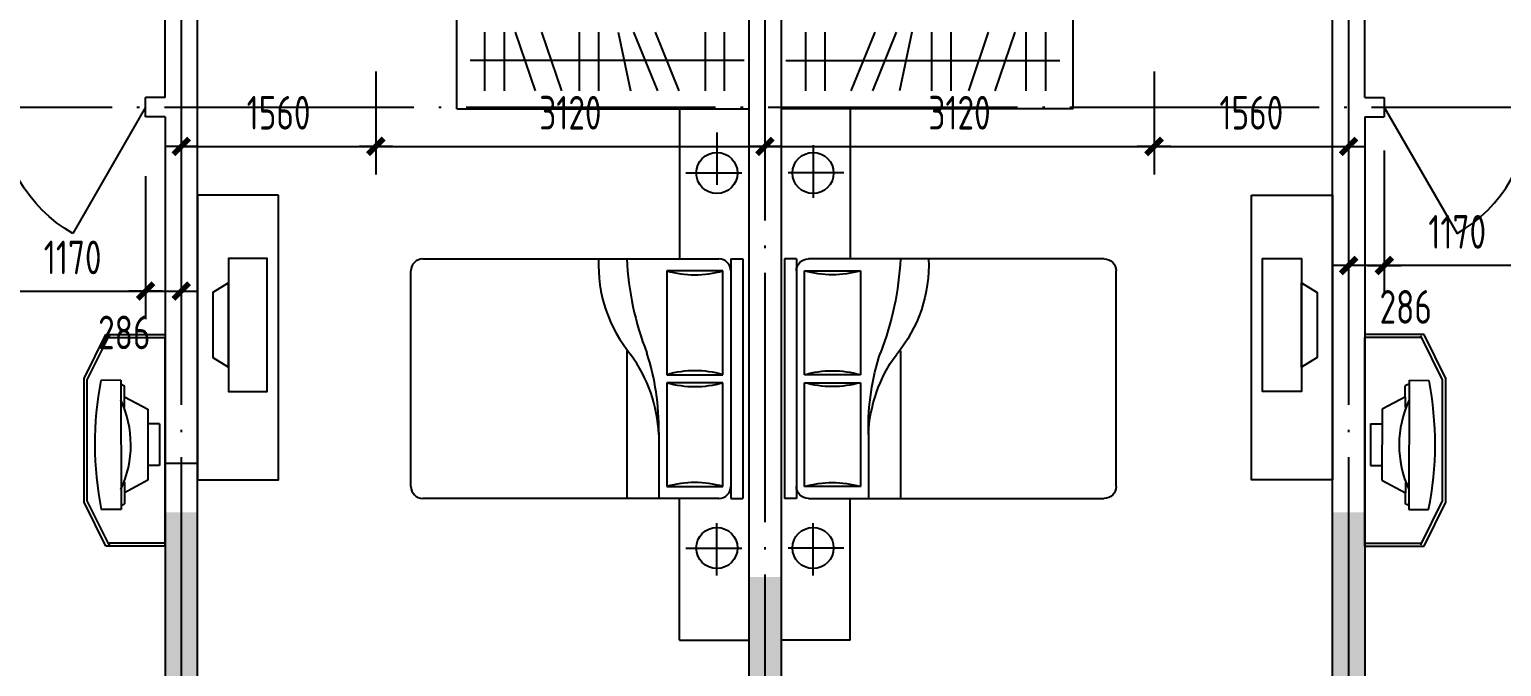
# Model space of a CAD drawing. Extents: x -726032 to 135930, y -151624 to 587044.
# Drawn here: x -609762 to -597958, y 550940 to 556054 of the extents above; entities that cross this region are included whole.
import ezdxf
from ezdxf.enums import TextEntityAlignment as Align

# ---------------------------------------------------------------- set-up
doc = ezdxf.new("R2010")
doc.units = 0
doc.header["$LTSCALE"] = 1000
doc.header["$MEASUREMENT"] = 0
doc.linetypes.add('DOTE', pattern=[2.42, 2, -0.2, 0.02, -0.2])
doc.layers.get('0').update_dxf_attribs({"linetype": 'CONTINUOUS'})
doc.layers.get('DEFPOINTS').update_dxf_attribs({"color": 1, "linetype": 'CONTINUOUS'})
for name, color, linetype in [('COLUMN', 170, 'CONTINUOUS'), ('DOTE', 8, 'DOTE'), ('PUB_DIM', 245, 'CONTINUOUS'), ('WALL', 255, 'CONTINUOUS'), ('WINDOW', 155, 'CONTINUOUS'), ('WINDOW_TEXT', 7, 'CONTINUOUS'), ('家具', 252, 'CONTINUOUS')]:
    doc.layers.add(name, color=color, linetype=linetype)
doc.styles.add('ATT', font='TXT')
doc.styles.add('DIM_FONT', font='isocp.shx', dxfattribs={"width": 0.8})
doc.styles.add('SIMPLEX', font='SIMPLEX.SHX')
doc.dimstyles.new('DIMA', dxfattribs={"dimtxt": 300, "dimasz": 1, "dimexe": 250, "dimexo": 300, "dimgap": 150, "dimtad": 1, "dimdec": 0, "dimzin": 0, "dimdsep": 46, "dimtxsty": 'DIM_FONT', "dimcen": 0.09, "dimse1": 1, "dimclrt": 142, "dimadec": 0, "dimazin": 0, "dimtfac": 1, "dimtdec": 0, "dimtix": 1, "dimtmove": 2, "dimatfit": 3, "dimfxl": 1, "dimtolj": 1, "dimtzin": 0, "dimarcsym": 0})
doc.dimstyles.new('DIMB', dxfattribs={"dimtxt": 300, "dimasz": 1, "dimexe": 250, "dimexo": 300, "dimgap": 150, "dimtad": 1, "dimdec": 0, "dimzin": 0, "dimdsep": 46, "dimtxsty": 'DIM_FONT', "dimcen": 0.09, "dimse2": 1, "dimclrt": 142, "dimadec": 0, "dimazin": 0, "dimtfac": 1, "dimtdec": 0, "dimtix": 1, "dimtmove": 2, "dimatfit": 3, "dimfxl": 1, "dimtolj": 1, "dimtzin": 0, "dimarcsym": 0})
doc.dimstyles.new('DIMN', dxfattribs={"dimtxt": 300, "dimasz": 1, "dimexe": 250, "dimexo": 300, "dimgap": 150, "dimtad": 1, "dimdec": 0, "dimzin": 0, "dimdsep": 46, "dimtxsty": 'DIM_FONT', "dimcen": 0.09, "dimclrt": 142, "dimadec": 0, "dimazin": 0, "dimtfac": 1, "dimtdec": 0, "dimtix": 1, "dimtmove": 2, "dimatfit": 3, "dimfxl": 1, "dimtolj": 1, "dimtzin": 0, "dimarcsym": 0})

# ---------------------------------------------------------------- blocks, each defined once
blk = doc.blocks.new('_DIMX')
blk.add_line((-150, 0), (150, 0))
at = {"const_width": 50}
blk.add_lwpolyline([(-70, -70), (70, 70)], dxfattribs=at)
blk = doc.blocks.new('*D3633')
at = {"layer": 'DEFPOINTS', "color": 0, "transparency": 16777216}
for p in [(-606984, 555986), (-603864, 555986), (-603864, 555115)]:
    blk.add_point(p, dxfattribs=at)
at = {"layer": 'PUB_DIM', "color": 0, "lineweight": -2, "transparency": 16777216}
for p, q in [((-606984, 555716), (-606984, 554890)), ((-606983, 555115), (-603865, 555115))]:
    blk.add_line(p, q, dxfattribs=at)
at = {"layer": 'PUB_DIM', "color": 0, "lineweight": -2, "transparency": 16777216, "xscale": 0.9, "yscale": 0.9, "zscale": 0.9, "rotation": 180}
blk.add_blockref('_DIMX', (-606984, 555115), dxfattribs=at)
at = {"layer": 'PUB_DIM', "color": 0, "lineweight": -2, "transparency": 16777216, "xscale": 0.9, "yscale": 0.9, "zscale": 0.9}
blk.add_blockref('_DIMX', (-603864, 555115), dxfattribs=at)
at = {"layer": 'PUB_DIM', "color": 142, "transparency": 16777216, "insert": (-605424, 555385), "char_height": 270, "attachment_point": 5, "style": 'DIM_FONT'}
blk.add_mtext('\\A1;3120', dxfattribs=at)
blk = doc.blocks.new('12PBED04')
at = {"color": 0, "linetype": 'ByBlock'}
for p, q in [((0, 0), (0, 60)), ((3, 60), (0, 60)), ((3, 0), (3, 60)), ((6, 60), (80, 60)), ((21, 43.5), (21, 60)), ((29, 23), (29, 60)), ((5, 57), (5, 31)), ((19, 57), (5, 57)), ((19, 31), (19, 57)), ((83, 57), (83, 3)), ((5, 31), (19, 31)), ((19, 29), (5, 29)), ((5, 29), (5, 3)), ((19, 3), (19, 29)), ((3, 0), (0, 0)), ((5, 3), (19, 3)), ((80, 0), (6, 0))]:
    blk.add_line(p, q, dxfattribs=at)
for centre, radius, start, end in [((6, 57), 3, 90, 180), ((80, 57), 3, 0, 90), ((12, 81), 25, 253.739795, 286.260205), ((83.75, 42.6875), 62.75526, 179.258164, 197.803367), ((57.725806, 45.629032), 36.761918, 182.539782, 216.040311), ((12, 7), 25, 73.739795, 106.260205), ((12, 53), 25, 253.739795, 286.260205), ((-44.51087, -3.358696), 73.587559, 2.616012, 21.406944), ((0.75, 1.5), 35.338541, 357.56726, 39.546081), ((12, -21), 25, 73.739795, 106.260205), ((6, 3), 3, 180, 270), ((80, 3), 3, 270, 0)]:
    blk.add_arc(centre, radius, start, end, dxfattribs=at)
at = {"color": 0, "linetype": 'ByBlock', "style": 'ATT'}
for tag, flags, p in [('ITEM', 3, (50, 35)), ('ROOM_NUMBER', 1, (50, 20.5))]:
    blk.add_attdef(tag, text='', height=6, dxfattribs=dict(at, flags=flags)).set_placement(p, align=Align.CENTER)
blk = doc.blocks.new('*D727')
at = {"layer": 'DEFPOINTS', "color": 0, "transparency": 16777216}
for p in [(-608544, 555986), (-606984, 555986), (-606984, 555115)]:
    blk.add_point(p, dxfattribs=at)
at = {"layer": 'PUB_DIM', "color": 0, "lineweight": -2, "transparency": 16777216}
for p, q in [((-608544, 555716), (-608544, 554890)), ((-606984, 555716), (-606984, 554890)), ((-608543, 555115), (-606985, 555115))]:
    blk.add_line(p, q, dxfattribs=at)
at = {"layer": 'PUB_DIM', "color": 0, "lineweight": -2, "transparency": 16777216, "xscale": 0.9, "yscale": 0.9, "zscale": 0.9, "rotation": 180}
blk.add_blockref('_DIMX', (-608544, 555115), dxfattribs=at)
at = {"layer": 'PUB_DIM', "color": 0, "lineweight": -2, "transparency": 16777216, "xscale": 0.9, "yscale": 0.9, "zscale": 0.9}
blk.add_blockref('_DIMX', (-606984, 555115), dxfattribs=at)
at = {"layer": 'PUB_DIM', "color": 142, "transparency": 16777216, "insert": (-607764, 555385), "char_height": 270, "attachment_point": 5, "style": 'DIM_FONT'}
blk.add_mtext('\\A1;1560', dxfattribs=at)
blk = doc.blocks.new('*D1938')
at = {"layer": 'DEFPOINTS', "color": 0, "transparency": 16777216}
for p in [(-608830, 555147), (-608544, 555147), (-608544, 553954)]:
    blk.add_point(p, dxfattribs=at)
at = {"layer": 'PUB_DIM', "color": 0, "lineweight": -2, "transparency": 16777216}
for p, q in [((-608544, 554877), (-608544, 553729)), ((-608829, 553954), (-608545, 553954))]:
    blk.add_line(p, q, dxfattribs=at)
at = {"layer": 'PUB_DIM', "color": 0, "lineweight": -2, "transparency": 16777216, "xscale": 0.9, "yscale": 0.9, "zscale": 0.9, "rotation": 180}
blk.add_blockref('_DIMX', (-608830, 553954), dxfattribs=at)
at = {"layer": 'PUB_DIM', "color": 0, "lineweight": -2, "transparency": 16777216, "xscale": 0.9, "yscale": 0.9, "zscale": 0.9}
blk.add_blockref('_DIMX', (-608544, 553954), dxfattribs=at)
at = {"layer": 'PUB_DIM', "color": 142, "transparency": 16777216, "insert": (-609001, 553622), "char_height": 270, "attachment_point": 5, "style": 'DIM_FONT'}
blk.add_mtext('\\A1;286', dxfattribs=at)
blk = doc.blocks.new('*D1939')
at = {"layer": 'DEFPOINTS', "color": 0, "transparency": 16777216}
for p in [(-610000, 555147), (-608830, 555147), (-608830, 553954)]:
    blk.add_point(p, dxfattribs=at)
at = {"layer": 'PUB_DIM', "color": 0, "lineweight": -2, "transparency": 16777216}
for p, q in [((-608830, 554877), (-608830, 553729)), ((-609999, 553954), (-608831, 553954))]:
    blk.add_line(p, q, dxfattribs=at)
at = {"layer": 'PUB_DIM', "color": 0, "lineweight": -2, "transparency": 16777216, "xscale": 0.9, "yscale": 0.9, "zscale": 0.9, "rotation": 180}
blk.add_blockref('_DIMX', (-610000, 553954), dxfattribs=at)
at = {"layer": 'PUB_DIM', "color": 0, "lineweight": -2, "transparency": 16777216, "xscale": 0.9, "yscale": 0.9, "zscale": 0.9}
blk.add_blockref('_DIMX', (-608830, 553954), dxfattribs=at)
at = {"layer": 'PUB_DIM', "color": 142, "transparency": 16777216, "insert": (-609415, 554224), "char_height": 270, "attachment_point": 5, "style": 'DIM_FONT'}
blk.add_mtext('\\A1;1170', dxfattribs=at)
blk = doc.blocks.new('_DBLK')
blk.add_line((-0.5, 0), (0, -0.866))
blk.add_arc((-0.5, 0), 1, 300, 0)
at = {"layer": 'WINDOW_TEXT', "style": 'SIMPLEX', "flags": 9}
blk.add_attdef('A', text='', height=1, dxfattribs=at).set_placement((0, 1.5), align=Align.MIDDLE)
blk = doc.blocks.new('*D778')
at = {"layer": 'DEFPOINTS', "color": 0, "transparency": 16777216}
for p in [(-600744, 555986), (-599184, 555986), (-599184, 555115)]:
    blk.add_point(p, dxfattribs=at)
at = {"layer": 'PUB_DIM', "color": 0, "lineweight": -2, "transparency": 16777216}
for p, q in [((-600744, 555716), (-600744, 554890)), ((-599184, 555716), (-599184, 554890)), ((-600743, 555115), (-599185, 555115))]:
    blk.add_line(p, q, dxfattribs=at)
at = {"layer": 'PUB_DIM', "color": 0, "lineweight": -2, "transparency": 16777216, "xscale": 0.9, "yscale": 0.9, "zscale": 0.9, "rotation": 180}
blk.add_blockref('_DIMX', (-600744, 555115), dxfattribs=at)
at = {"layer": 'PUB_DIM', "color": 0, "lineweight": -2, "transparency": 16777216, "xscale": 0.9, "yscale": 0.9, "zscale": 0.9}
blk.add_blockref('_DIMX', (-599184, 555115), dxfattribs=at)
at = {"layer": 'PUB_DIM', "color": 142, "transparency": 16777216, "insert": (-599964, 555385), "char_height": 270, "attachment_point": 5, "style": 'DIM_FONT'}
blk.add_mtext('\\A1;1560', dxfattribs=at)
blk = doc.blocks.new('*D1976')
at = {"layer": 'DEFPOINTS', "color": 0, "transparency": 16777216}
for p in [(-599184, 555351), (-598898, 555351), (-599184, 554159)]:
    blk.add_point(p, dxfattribs=at)
at = {"layer": 'PUB_DIM', "color": 0, "lineweight": -2, "transparency": 16777216}
for p, q in [((-599184, 555081), (-599184, 553934)), ((-598899, 554159), (-599183, 554159))]:
    blk.add_line(p, q, dxfattribs=at)
at = {"layer": 'PUB_DIM', "color": 0, "lineweight": -2, "transparency": 16777216, "xscale": 0.9, "yscale": 0.9, "zscale": 0.9, "rotation": 180}
blk.add_blockref('_DIMX', (-599184, 554159), dxfattribs=at)
at = {"layer": 'PUB_DIM', "color": 0, "lineweight": -2, "transparency": 16777216, "xscale": 0.9, "yscale": 0.9, "zscale": 0.9}
blk.add_blockref('_DIMX', (-598898, 554159), dxfattribs=at)
at = {"layer": 'PUB_DIM', "color": 142, "transparency": 16777216, "insert": (-598726, 553827), "char_height": 270, "attachment_point": 5, "style": 'DIM_FONT'}
blk.add_mtext('\\A1;286', dxfattribs=at)
blk = doc.blocks.new('*D1982')
at = {"layer": 'DEFPOINTS', "color": 0, "transparency": 16777216}
for p in [(-598898, 555351), (-597728, 555351), (-598898, 554159)]:
    blk.add_point(p, dxfattribs=at)
at = {"layer": 'PUB_DIM', "color": 0, "lineweight": -2, "transparency": 16777216}
for p, q in [((-598898, 555081), (-598898, 553934)), ((-597729, 554159), (-598897, 554159))]:
    blk.add_line(p, q, dxfattribs=at)
at = {"layer": 'PUB_DIM', "color": 0, "lineweight": -2, "transparency": 16777216, "xscale": 0.9, "yscale": 0.9, "zscale": 0.9, "rotation": 180}
blk.add_blockref('_DIMX', (-598898, 554159), dxfattribs=at)
at = {"layer": 'PUB_DIM', "color": 0, "lineweight": -2, "transparency": 16777216, "xscale": 0.9, "yscale": 0.9, "zscale": 0.9}
blk.add_blockref('_DIMX', (-597728, 554159), dxfattribs=at)
at = {"layer": 'PUB_DIM', "color": 142, "transparency": 16777216, "insert": (-598313, 554429), "char_height": 270, "attachment_point": 5, "style": 'DIM_FONT'}
blk.add_mtext('\\A1;1170', dxfattribs=at)
blk = doc.blocks.new('*D1993')
at = {"layer": 'DEFPOINTS', "color": 0, "transparency": 16777216}
for p in [(-603864, 555986), (-600744, 555986), (-600744, 555115)]:
    blk.add_point(p, dxfattribs=at)
at = {"layer": 'PUB_DIM', "color": 0, "lineweight": -2, "transparency": 16777216}
for p, q in [((-600744, 555716), (-600744, 554890)), ((-603863, 555115), (-600745, 555115))]:
    blk.add_line(p, q, dxfattribs=at)
at = {"layer": 'PUB_DIM', "color": 0, "lineweight": -2, "transparency": 16777216, "xscale": 0.9, "yscale": 0.9, "zscale": 0.9, "rotation": 180}
blk.add_blockref('_DIMX', (-603864, 555115), dxfattribs=at)
at = {"layer": 'PUB_DIM', "color": 0, "lineweight": -2, "transparency": 16777216, "xscale": 0.9, "yscale": 0.9, "zscale": 0.9}
blk.add_blockref('_DIMX', (-600744, 555115), dxfattribs=at)
at = {"layer": 'PUB_DIM', "color": 142, "transparency": 16777216, "insert": (-602304, 555385), "char_height": 270, "attachment_point": 5, "style": 'DIM_FONT'}
blk.add_mtext('\\A1;3120', dxfattribs=at)

msp = doc.modelspace()

# ---------------------------------------------------------------- linework, layer by layer
at = {"layer": 'COLUMN'}
for points in [[(-608673.9, 550255.5), (-608673.9, 552179.5), (-608413.9, 550255.5), (-608413.9, 552179.5)], [(-599313.9, 552179.5), (-599313.9, 550255.5), (-599053.9, 552179.5), (-599053.9, 550255.5)], [(-603993.9, 550255.5), (-603993.9, 551659.5), (-603733.9, 550255.5), (-603733.9, 551659.5)]]:
    msp.add_solid(points, dxfattribs=at)
at = {"layer": 'DOTE'}
for p, q in [((-608543.9, 574401.4), (-608543.9, 546557.4)), ((-599183.9, 574401.4), (-599183.9, 546557.4)), ((-603863.9, 558939.5), (-603863.9, 546557.4)), ((-615939.2, 555429.5), (-546307.4, 555429.5))]:
    msp.add_line(p, q, dxfattribs=at)
at = {"layer": 'WALL'}
for p, q in [((-603733.9, 558809.5), (-603733.9, 550255.5)), ((-608673.9, 555507.5), (-608673.9, 556443.5)), ((-608413.9, 550255.5), (-608413.9, 556443.5)), ((-599313.9, 550255.5), (-599313.9, 556443.5)), ((-599053.9, 555507.5), (-599053.9, 556443.5)), ((-603993.9, 556131.5), (-603993.9, 550255.5)), ((-608673.9, 555507.5), (-608829.9, 555507.5)), ((-608829.9, 555351.5), (-608829.9, 555507.5)), ((-599053.9, 555507.5), (-598897.9, 555507.5)), ((-598897.9, 555507.5), (-598897.9, 555351.5)), ((-608673.9, 555351.5), (-608829.9, 555351.5)), ((-608673.9, 555351.5), (-608673.9, 550255.5)), ((-599053.9, 555351.5), (-598897.9, 555351.5)), ((-599053.9, 555351.5), (-599053.9, 550255.5)), ((-608413.9, 552569.5), (-608673.9, 552569.5))]:
    msp.add_line(p, q, dxfattribs=at)
at = {"layer": '家具'}
for p, q in [((-606333.8, 555416.5), (-606333.8, 556131.5)), ((-601393.9, 555416.5), (-601393.9, 556131.5)), ((-606114, 556033), (-606114, 555561.7)), ((-605956.2, 556033), (-605956.2, 555561.7)), ((-605866, 556033), (-605706.7, 555561.7)), ((-605654.7, 556033), (-605495.3, 555561.7)), ((-605353.1, 556033), (-605353.1, 555561.7)), ((-605200, 556033), (-605200, 555561.7)), ((-605042.3, 556033), (-604943.3, 555561.7)), ((-604917, 556033), (-604725.2, 555561.7)), ((-604745.4, 556033), (-604553.6, 555561.7)), ((-604342.9, 556033), (-604342.9, 555561.7)), ((-604189.8, 556033), (-604189.8, 555561.7)), ((-603537.9, 556033), (-603537.9, 555561.7)), ((-603384.9, 556033), (-603384.9, 555561.7)), ((-602982.4, 556033), (-603174.2, 555561.7)), ((-602810.7, 556033), (-603002.5, 555561.7)), ((-602685.5, 556033), (-602784.5, 555561.7)), ((-602527.7, 556033), (-602527.7, 555561.7)), ((-602374.6, 556033), (-602374.6, 555561.7)), ((-602073.1, 556033), (-602232.4, 555561.7)), ((-601861.7, 556033), (-602021, 555561.7)), ((-601771.5, 556033), (-601771.5, 555561.7)), ((-601613.8, 556033), (-601613.8, 555561.7)), ((-604031.9, 555804.5), (-606229, 555804.5)), ((-603695.8, 555804.5), (-601498.7, 555804.5)), ((-606333.8, 555416.5), (-603993.8, 555416.5)), ((-604548.4, 555416.5), (-604548.4, 554212.5)), ((-601393.9, 555416.5), (-603733.9, 555416.5)), ((-603179.4, 555416.5), (-603179.4, 554212.5)), ((-604249.5, 555227.6), (-604249.5, 554806.3)), ((-603478.2, 555123.6), (-603478.2, 554702.3)), ((-604497.3, 554903.9), (-604049.3, 554903.9)), ((-603230.5, 554903.9), (-603678.4, 554903.9)), ((-609323.9, 553251.1), (-609149.4, 553606.2)), ((-609149.4, 553606.2), (-608673.9, 553606.2)), ((-598578.3, 553606.2), (-599053.9, 553606.2)), ((-598403.9, 553251.1), (-598578.3, 553606.2)), ((-609297.9, 553240.3), (-609123.4, 553595.4)), ((-609123.4, 553595.4), (-609123.4, 553580.2)), ((-609123.4, 553580.2), (-608673.9, 553580.2)), ((-608673.9, 551906), (-608673.9, 553580.2)), ((-598604.3, 553580.2), (-599053.9, 553580.2)), ((-599053.9, 551906), (-599053.9, 553580.2)), ((-598429.9, 553240.3), (-598604.3, 553595.4)), ((-598604.3, 553595.4), (-598604.3, 553580.2)), ((-609323.9, 552261.1), (-609323.9, 553251.1)), ((-598403.9, 552261.1), (-598403.9, 553251.1)), ((-609297.9, 552271.9), (-609297.9, 553240.3)), ((-609030, 553237.8), (-609187.9, 553237)), ((-609030, 553237.8), (-609027.4, 552202.3)), ((-609025.4, 553206.7), (-608998.3, 553192.9)), ((-608998.8, 553018.5), (-608998.3, 553192.9)), ((-598702.4, 553206.7), (-598729.4, 553192.9)), ((-598729, 553018.5), (-598729.4, 553192.9)), ((-598697.8, 553237.8), (-598700.3, 552202.3)), ((-598697.8, 553237.8), (-598539.8, 553237)), ((-598429.9, 552271.9), (-598429.9, 553240.3)), ((-609000.3, 553106.4), (-608812.2, 553005.1)), ((-598727.4, 553106.4), (-598915.5, 553005.1)), ((-608812.2, 553005.1), (-608811, 552437.6)), ((-598915.5, 553005.1), (-598916.8, 552437.6)), ((-608719.6, 552888.7), (-608811.9, 552888.1)), ((-608719.6, 552888.7), (-608719, 552555.2)), ((-599008.1, 552888.7), (-599008.8, 552555.2)), ((-599008.1, 552888.7), (-598915.8, 552888.1)), ((-608719, 552555.2), (-608811.3, 552554.6)), ((-599008.8, 552555.2), (-598916.5, 552554.6)), ((-608811, 552437.6), (-608998.5, 552334.1)), ((-598916.8, 552437.6), (-598729.2, 552334.1)), ((-608998.8, 552421.5), (-608998.3, 552247.1)), ((-598729, 552421.5), (-598729.4, 552247.1)), ((-609149.4, 551906), (-609323.9, 552261.1)), ((-609123.4, 551916.7), (-609297.9, 552271.9)), ((-609027.4, 552202.3), (-609185.4, 552201.4)), ((-609025.4, 552233.4), (-608998.3, 552247.1)), ((-604548.4, 551153.6), (-604548.4, 552289.3)), ((-603179.4, 551153.6), (-603179.4, 552289.3)), ((-598702.4, 552233.4), (-598729.4, 552247.1)), ((-598700.3, 552202.3), (-598542.3, 552201.4)), ((-598604.3, 551916.7), (-598429.9, 552271.9)), ((-598578.3, 551906), (-598403.9, 552261.1)), ((-604249.5, 551670.1), (-604249.5, 552091.4)), ((-603478.2, 551670.1), (-603478.2, 552091.4)), ((-608673.9, 551906), (-609149.4, 551906)), ((-609123.4, 551932), (-609123.4, 551916.7)), ((-608673.9, 551932), (-609123.4, 551932)), ((-604497.3, 551889.8), (-604049.3, 551889.8)), ((-603230.5, 551889.8), (-603678.4, 551889.8)), ((-599053.9, 551932), (-598604.3, 551932)), ((-599053.9, 551906), (-598578.3, 551906)), ((-598604.3, 551932), (-598604.3, 551916.7)), ((-604548.4, 551153.6), (-603993.9, 551153.6)), ((-603179.4, 551153.6), (-603733.9, 551153.6))]:
    msp.add_line(p, q, dxfattribs=at)
for points in [[(-607763.9, 554724.8), (-608413.9, 554724.8), (-608413.9, 552439.4), (-607763.9, 552439.4)], [(-599963.9, 554724.8), (-599313.9, 554724.8), (-599313.9, 552439.4), (-599963.9, 552439.4)], [(-608166.5, 553343.3), (-608166.5, 554019.3), (-608291.3, 553941.3), (-608291.3, 553421.3), (-608166.5, 553343.3), (-608166.5, 553148.3), (-607854.5, 553148.3), (-607854.5, 554214.3), (-608166.5, 554214.3)], [(-599561.3, 553343.3), (-599561.3, 554019.3), (-599436.5, 553941.3), (-599436.5, 553421.3), (-599561.3, 553343.3), (-599561.3, 553148.3), (-599873.3, 553148.3), (-599873.3, 554214.3), (-599561.3, 554214.3)]]:
    msp.add_lwpolyline(points, close=True, dxfattribs=at)
for centre in [(-604249.5, 554901.3), (-603478.2, 554901.3), (-604249.5, 551892.4), (-603478.2, 551892.4)]:
    msp.add_circle(centre, 165.1, dxfattribs=at)
for centre, radius, start, end in [((-606560.5, 552727.2), 2677, 169.02266, 191.32602), ((-601167.2, 552727.2), 2677, 348.67398, 10.97734), ((-609797.1, 552719.2), 848.4, 335.05606, 25.21232), ((-597930.6, 552719.2), 848.4, 154.78768, 204.94394)]:
    msp.add_arc(centre, radius, start, end, dxfattribs=at)

# ---------------------------------------------------------------- block references
at = {"layer": 'WINDOW', "yscale": -1170, "zscale": 1170, "rotation": 180}
for p, xscale in [((-609414.9, 555429.5), 1170), ((-598312.9, 555429.5), -1170)]:
    msp.add_blockref('_DBLK', p, dxfattribs=dict(at, xscale=xscale))
at = {"layer": '家具', "extrusion": (0, 0, -1)}
for p, xscale, yscale, zscale, rotation in [((604041.9, 554212.5), -32.05280000000023, 32.05280000000494, -32.05280000000023, 180.0000229272689), ((603707.9, 554212.5), 32.05280000000023, 32.05280000000023, -32.0528, 179.9999770727311)]:
    msp.add_blockref('12PBED04', p, dxfattribs=dict(at, xscale=xscale, yscale=yscale, zscale=zscale, rotation=rotation))

# ---------------------------------------------------------------- dimensions: what is measured, and where the dimension line sits
at = {"layer": 'PUB_DIM'}
for base, p1, p2, dimstyle, picture, middle in [((-606983.9, 555115.1), (-608543.9, 555985.8), (-606983.9, 555985.8), 'DIMN', '*D727', (-607763.9, 555385.1)), ((-603863.9, 555115.1), (-606983.9, 555985.8), (-603863.9, 555985.8), 'DIMB', '*D3633', (-605423.9, 555385.1)), ((-600743.9, 555115.1), (-603863.9, 555985.8), (-600743.9, 555985.8), 'DIMA', '*D1993', (-602303.9, 555385.1)), ((-599183.9, 555115.1), (-600743.9, 555985.8), (-599183.9, 555985.8), 'DIMN', '*D778', (-599963.9, 555385.1))]:
    dim = msp.add_linear_dim(base=base, p1=p1, p2=p2, dimstyle=dimstyle, override={"dimscale": 0.9, "dimblk1": '_DIMX', "dimblk2": '_DIMX', "dimsah": 1}, dxfattribs=at)
    dim.commit()
    dim.dimension.update_dxf_attribs({"geometry": picture, "text_midpoint": middle})
for base, p1, p2, angle, picture, middle in [((-599183.9, 554158.6), (-598897.9, 555351.5), (-599183.9, 555351.5), 180, '*D1976', (-598726.3, 553826.6)), ((-608543.9, 553953.7), (-608829.9, 555146.6), (-608543.9, 555146.6), 0, '*D1938', (-609001.4, 553621.7))]:
    dim = msp.add_linear_dim(base=base, p1=p1, p2=p2, angle=angle, dimstyle='DIMA', override={"dimscale": 0.9, "dimblk1": '_DIMX', "dimblk2": '_DIMX', "dimsah": 1}, dxfattribs=at)
    dim.commit()
    dim.dimension.update_dxf_attribs({"geometry": picture, "text_midpoint": middle, "dimtype": 161})
for p1, p2, distance, picture, middle in [((-597727.9, 555351.5), (-598897.9, 555351.5), 1192.9, '*D1982', (-598312.9, 554428.6)), ((-609999.9, 555146.6), (-608829.9, 555146.6), -1192.9, '*D1939', (-609414.9, 554223.7))]:
    dim = msp.add_aligned_dim(p1=p1, p2=p2, distance=distance, dimstyle='DIMA', override={"dimscale": 0.9, "dimblk1": '_DIMX', "dimblk2": '_DIMX', "dimsah": 1}, dxfattribs=at)
    dim.commit()
    dim.dimension.update_dxf_attribs({"geometry": picture, "text_midpoint": middle})

doc.saveas('drawing.dxf')
